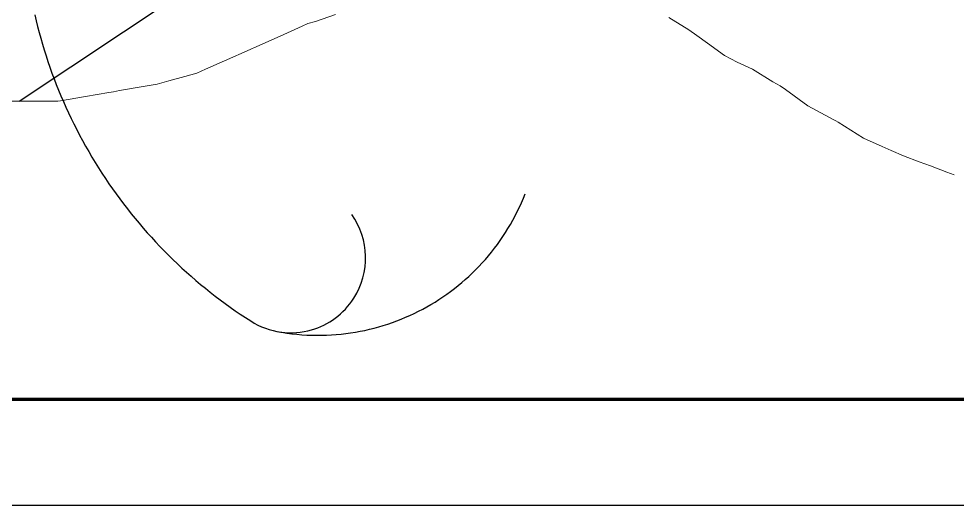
# Model space of a CAD drawing. Header units: millimetres. Extents: x -2078669 to -1085629, y -5987148 to 310365.
# Drawn here: x -1547459 to -1450044, y -8452 to 42009 of the extents above; entities that cross this region are included whole.
import ezdxf

# ---------------------------------------------------------------- set-up
doc = ezdxf.new("R2010")
doc.units = ezdxf.units.MM
doc.header["$LTSCALE"] = 500
doc.layers.get('Defpoints').update_dxf_attribs({"color": 153})
for name, color, linetype, lineweight in [('D-BGD', 7, 'Continuous', 13), ('D-BYP-STR8', 5, 'Continuous', 25), ('D-BYP-STRA', 1, 'Continuous', 25), ('D-TTL', 2, 'Continuous', 140), ('◆ワイプアウト', 4, 'Continuous', 13)]:
    doc.layers.add(name, color=color, linetype=linetype, lineweight=lineweight)

# ---------------------------------------------------------------- blocks, each defined once
blk = doc.blocks.new('A$Cfbd0cdc3')
at = {"layer": 'Defpoints'}
for points in [[(258, 6649), (287, 6527), (317, 6406), (349, 6284), (382, 6163), (417, 6042), (454, 5921), (492, 5801), (531, 5681), (572, 5561), (615, 5441), (659, 5322), (705, 5204), (752, 5085), (801, 4967), (852, 4850), (904, 4733), (957, 4616), (1012, 4500), (1069, 4384), (1128, 4268), (1187, 4153), (1249, 4039), (1312, 3925), (1377, 3812), (1443, 3699), (1511, 3587), (1580, 3475), (1651, 3364), (1724, 3254), (1798, 3144), (1872, 3038), (1947, 2933), (2023, 2829), (2101, 2726), (2180, 2624), (2260, 2523), (2341, 2423), (2424, 2324), (2507, 2226), (2592, 2129), (2678, 2033), (2766, 1939), (2854, 1845), (2944, 1753), (3034, 1662), (3126, 1572), (3219, 1483), (3313, 1396), (3408, 1309), (3505, 1224), (3602, 1140), (3700, 1057), (3800, 975), (3900, 895), (4002, 815), (4105, 737), (4208, 661), (4313, 585), (4418, 511), (4525, 438), (4632, 367), (4741, 297)], [(5284, 81), (5388, 62), (5492, 46), (5595, 33), (5699, 22), (5802, 13), (5905, 6), (6008, 2), (6110, 0), (6212, 0), (6314, 3), (6415, 8), (6516, 15), (6616, 24), (6716, 36), (6815, 49), (6914, 65), (7013, 83), (7110, 103), (7207, 125), (7304, 149), (7399, 175), (7494, 203), (7588, 233), (7682, 265), (7774, 299), (7866, 335), (7957, 373), (8047, 413), (8136, 455), (8224, 498), (8311, 543), (8397, 591), (8483, 640), (8567, 690), (8649, 743), (8731, 797), (8812, 853), (8891, 911), (8969, 970), (9046, 1031), (9122, 1093), (9196, 1158), (9269, 1223), (9341, 1291), (9411, 1360), (9480, 1430), (9547, 1502), (9613, 1576), (9677, 1651), (9740, 1727), (9801, 1805), (9861, 1884), (9919, 1965), (9975, 2047), (10029, 2130), (10082, 2215), (10133, 2301), (10183, 2388), (10230, 2476), (10276, 2566), (10320, 2657), (10362, 2750), (10402, 2843), (10440, 2938)], [(4741, 297), (4815, 252), (4891, 212), (4968, 177), (5046, 146), (5124, 120), (5204, 98), (5284, 80), (5365, 67), (5446, 58), (5527, 54), (5608, 53), (5689, 57), (5769, 65), (5849, 77), (5928, 94), (6006, 114), (6071, 134), (6135, 158), (6199, 184), (6261, 213), (6322, 244), (6381, 279), (6440, 316), (6496, 356), (6551, 398), (6605, 443), (6656, 491), (6706, 542), (6753, 595), (6799, 651), (6842, 709), (6883, 770), (6943, 872), (6994, 977), (7037, 1084), (7071, 1194), (7098, 1306), (7115, 1418), (7125, 1532), (7126, 1645), (7119, 1759), (7103, 1872), (7079, 1983), (7047, 2093), (7007, 2201), (6958, 2306), (6902, 2408), (6837, 2507)]]:
    blk.add_lwpolyline(points, dxfattribs=at)

msp = doc.modelspace()

# ---------------------------------------------------------------- linework, layer by layer
at = {"layer": 'D-TTL'}
msp.add_line((-1777887.6, 2547.7), (-1377887.6, 2547.7), dxfattribs=at)
at = {"layer": 'Defpoints', "color": 1}
msp.add_lwpolyline([(-1788137.6, -8452.3), (-1367637.6, -8452.3), (-1367637.6, 288547.7), (-1788137.6, 288547.7)], close=True, dxfattribs=at)

# ---------------------------------------------------------------- next in the draw order: wipeouts: each hides what was drawn before it
msp.add_wipeout([(-1579481.3, 111116), (-1437818.5, 111116), (-1437818.5, 5942.6), (-1579481.3, 5942.6)]).dxf.layer = '◆ワイプアウト'

# ---------------------------------------------------------------- next in the draw order: linework, layer by layer
at = {"layer": 'D-BGD', "color": 7, "linetype": 'Continuous', "lineweight": 13}
for points in [[(-1514566.2, 42447.8), (-1516657, 41722.7), (-1517449.7, 41506.3), (-1518036.1, 41244.5), (-1520333.3, 40218.9), (-1523052.7, 39004.8), (-1523216.9, 38931.4), (-1523438.9, 38832.3), (-1526100.5, 37644), (-1528069.3, 36765.1), (-1528984.1, 36356.6), (-1530220.8, 36018.9), (-1531867.7, 35569.2), (-1533085.8, 35236.6), (-1534751.3, 34947.8), (-1537002.8, 34557.4), (-1537634.8, 34447.8), (-1538102.4, 34366.7), (-1540518.4, 33947.8), (-1543118.9, 33496.9), (-1543402, 33476), (-1543784.7, 33447.8), (-1546285.6, 33447.8), (-1548135.5, 33447.8)], [(-1450374.9, 25829.8), (-1451127.3, 26110.2), (-1452820.9, 26741.5), (-1454010.9, 27185), (-1455619.6, 27784.7), (-1456894.4, 28353.8), (-1457837.4, 28774.8), (-1459778, 29641.2), (-1462401.5, 31267.4), (-1462661.6, 31409.5), (-1462854, 31514.5), (-1465545.2, 32984.3), (-1467870.6, 34657.4), (-1468428.8, 35059.1), (-1469183.5, 35471.2), (-1471312.4, 36790.9), (-1472887.1, 37493.9), (-1474196, 38208.7), (-1475965.4, 39481.9), (-1477079.5, 40283.5), (-1477903.7, 40876.5), (-1479963.1, 42153.1)]]:
    msp.add_lwpolyline(points, dxfattribs=at)
at = {"layer": 'D-BYP-STRA'}
msp.add_line((-1547415.4, 33447.8), (-1530915.4, 44447.8), dxfattribs=at)

# ---------------------------------------------------------------- next in the draw order: block references
at = {"layer": 'D-BYP-STR8', "xscale": 5, "yscale": 5, "zscale": 5}
msp.add_blockref('A$Cfbd0cdc3', (-1547086.4, 9173.8), dxfattribs=at)

doc.saveas('drawing.dxf')
